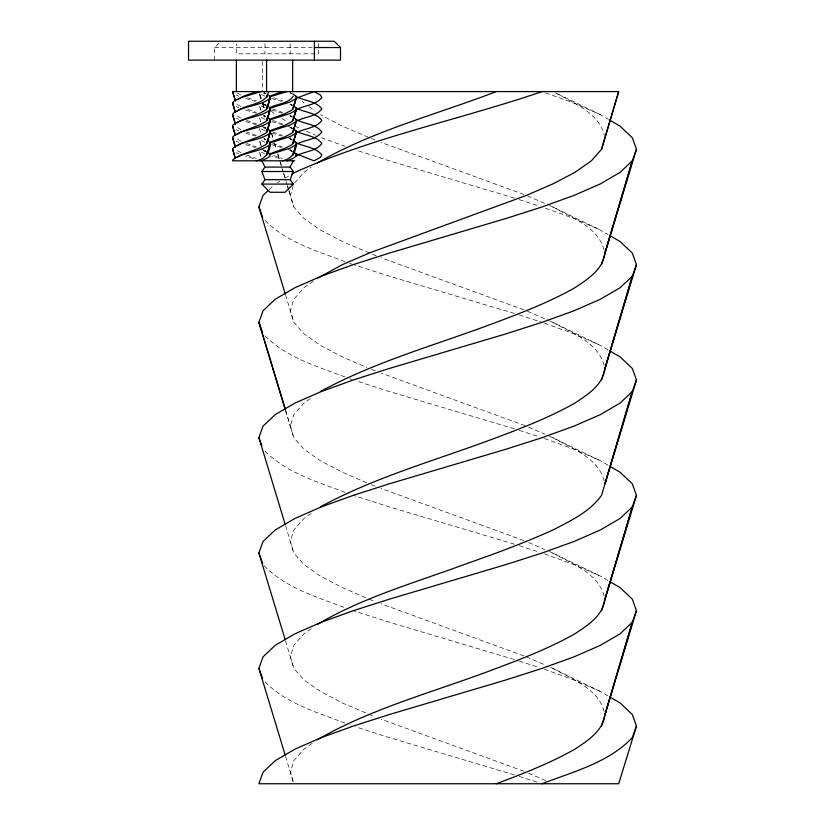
<?xml version="1.0" encoding="UTF-8"?>
<svg xmlns="http://www.w3.org/2000/svg" width="825" height="825" viewBox="0 0 825 825"><rect width="100%" height="100%" fill="white"/><g stroke="black" fill="none" stroke-linecap="round" stroke-linejoin="round"><path stroke-width="0.62" stroke-dasharray="4.12 3.09" d="M376.231 255.863L342.416 241.56L320.409 230.02L303.971 218.481L293.813 206.951L290.369 195.412L293.123 186.182M366.713 482.811L342.416 472.282L320.409 460.742L303.971 449.202L293.813 437.673L290.369 426.133L293.813 414.593L303.971 403.064L311.169 398.011M294.659 182.913L303.971 172.343L311.169 167.289M214.634 60.132L214.634 47.541L219.13 43.044M269.136 189.647L273.488 185.522M313.222 281.212L303.971 287.698L293.813 299.238L290.369 310.778L293.813 322.307L303.971 333.847L320.409 345.386L342.416 356.916L366.713 367.455M311.169 513.377L303.971 518.42L293.813 529.959L290.369 541.489L293.813 553.028L303.971 564.568L320.409 576.097L342.416 587.637L366.713 598.166M311.169 628.732L303.971 633.786L293.813 645.315L290.369 656.855L293.813 668.394L303.971 679.924L320.409 691.463L342.416 702.993L375.035 716.842M312.19 743.377L303.971 749.141L293.813 760.681L290.369 772.21L293.463 782.595M277.417 182.593L279.613 181.314M285.099 178.107L289.482 175.55M214.634 47.541L312.139 47.541M279.541 158.493L271.734 156.193M253.45 158.493L245.644 156.193M271.734 98.515L281.469 101.392M245.644 98.515L255.379 101.392M282.428 113.221L271.734 110.045M245.644 110.045L256.338 113.221M271.734 121.584L283.398 125.039M245.644 121.584L256.338 124.75M271.734 133.114L281.469 136.001M245.644 133.114L255.379 136.001M281.469 147.541L271.734 144.653M245.644 144.653L255.379 147.541M514.429 198.103L389.348 160.803L356.895 150.418M519.234 199.64L539.663 206.178M514.429 313.469L389.348 276.169L354.492 265.011M519.234 315.006L540.86 321.925M514.429 428.825L389.348 391.524L355.699 380.758M519.234 430.361L538.457 436.518M514.429 544.18L389.348 506.89L353.296 495.351M519.234 545.727L538.457 551.873M514.429 659.546L389.348 622.246L353.296 610.706M519.234 661.083L538.457 667.239M514.429 774.902L389.348 737.602L355.699 726.835M519.234 776.449L538.457 782.595M273.776 97.742L282.428 100.815M247.686 97.742L256.338 100.815M272.704 108.89L282.428 112.355M247.686 109.282L256.338 112.355M272.704 120.429L282.428 123.894M246.613 120.429L256.338 123.894M272.704 131.969L282.428 135.424M256.338 135.424L246.613 131.969M272.704 143.498L282.428 146.963M246.613 143.498L256.338 146.963M273.776 155.42L282.428 158.493M246.613 155.038L256.338 158.493M545.614 92.874L573.994 103.125L600.404 114.665L608.077 119.151M545.614 208.23L573.994 218.481L600.404 230.02L608.077 234.506M321.368 137.734L345.015 146.283M544.428 323.163L573.994 333.847L600.404 345.386L608.077 349.872M345.015 261.638C317.048 250.934 286.192 242.179 264.773 220.131M349.748 263.35L352.11 264.206M544.428 438.529L573.994 449.202L600.404 460.742L608.077 465.228M345.015 376.994C316.666 366.187 285.419 357.235 263.907 334.672M349.748 378.706L352.11 379.562M544.428 553.884L573.994 564.568L600.404 576.097L608.077 580.583M345.015 492.36C316.666 481.542 285.419 472.591 263.907 450.027M544.428 669.24L573.994 679.924L600.404 691.463L608.077 695.949M343.839 607.293C315.459 596.537 284.347 587.338 263.031 564.568M345.015 723.082C317.048 712.377 286.192 703.612 264.773 681.574M523.927 194.494L381.047 142.343M375.035 140.044L342.416 126.194L320.409 114.665M523.927 309.849L381.047 257.709M525.133 425.669L381.047 373.065M371.425 369.373L376.231 371.219M523.927 540.571L381.047 488.431M371.425 484.739L376.231 486.585M523.927 655.927L381.047 603.787M369.022 599.177L375.035 601.477M523.927 771.292L381.047 719.153M527.495 195.917L548.316 204.94M549.471 205.446L600.404 230.02M527.495 311.272L548.316 320.306M549.471 320.801L600.404 345.386M528.65 427.133L544.84 434.156M549.471 436.167L600.404 460.742M528.65 542.499L544.84 549.522M549.471 551.523L600.404 576.097M526.34 656.855L545.995 665.383M550.626 667.384L600.404 691.463M528.65 773.221L545.995 780.739M290.194 92.74L291.957 93.514M264.103 92.74L265.867 93.514M290.194 104.28L291.957 105.043M264.928 96.205L260.318 93.895M264.103 104.28L266.743 105.435M290.194 115.82L291.957 116.583M236.197 95.05L238.838 96.205M264.928 107.735L260.318 105.435M294.958 126.194L300.702 128.7M306.446 131.216L315.624 135.228M264.103 115.82L265.867 116.583L261.999 114.665M290.194 127.349L292.834 128.504M236.197 106.59L238.838 107.735M264.928 119.274L260.318 116.964M264.103 127.349L265.867 128.123M290.194 138.889L291.957 139.652M236.197 118.119L238.838 119.274M264.928 130.814L260.318 128.504M264.103 138.889L265.867 139.652L261.999 137.734M290.194 150.418L291.957 151.192M236.197 129.659L238.838 130.814M264.928 142.343L260.318 140.044M264.103 150.418L265.867 151.192M236.197 141.199L238.838 142.343M264.928 153.883L260.318 151.573M236.197 152.728L238.838 153.883M600.404 114.665L555.256 92.709C573.602 103.207 599.022 112.612 604.302 135.424M289.988 104.043L291.885 104.971M289.988 115.582L291.885 116.511M261.999 103.125L265.794 104.971M288.09 126.194L291.885 128.04M288.09 137.734L291.885 139.58M261.999 126.194L265.794 128.04M288.09 149.273L291.885 151.119M261.999 149.273L265.794 151.119M552.936 206.951C571.921 217.831 598.692 227.112 604.302 250.79M240.941 95.05L237.105 92.74M240.941 106.59L237.105 104.28L235.744 101.97M267.032 129.659L263.196 127.349M240.941 118.119L237.105 115.82L235.744 113.51M240.941 129.659L237.105 127.349L235.744 125.039M240.941 141.199L237.105 138.889L235.744 136.579M240.941 152.728L237.105 150.418L235.744 148.118M552.936 322.307C571.921 333.187 598.692 342.468 604.302 366.145M552.936 437.673C571.921 448.542 598.692 457.834 604.302 481.511M552.936 553.028C571.921 563.908 598.692 573.189 604.302 596.867M552.936 668.394C571.921 679.264 598.692 688.545 604.302 712.222M281.81 118.511L287.286 121.708M290.287 92.74L291.937 93.895M309.107 106.734L315.274 111.055M290.287 104.28L291.937 105.435M264.196 92.74L265.846 93.895M263.196 92.74L264.835 93.895M290.287 115.82L291.937 116.964M264.196 104.28L265.846 105.435M263.196 104.28L264.835 105.435M290.287 127.349L291.937 128.504M264.196 115.82L265.846 116.964M263.196 115.82L264.835 116.964M290.287 138.889L291.937 140.044M264.196 127.349L265.846 128.504M290.287 150.418L291.937 151.573M264.196 138.889L265.846 140.044M264.196 150.418L265.846 151.573M263.196 150.418L264.835 151.573M263.031 103.125L265.65 105.6M270.878 110.54L275.23 114.665M302.28 101.207L303.971 103.125M290.72 92.74L291.73 93.895M290.72 104.28L291.73 105.435M290.72 115.82L291.73 116.964M290.72 127.349L291.73 128.504M291.73 140.044L290.369 137.734M291.73 151.573L290.369 149.273M259.731 93.895L261.381 98.515M259.648 94.029L261.133 98.918M262.608 103.806L264.093 108.694M271.497 133.114L274.086 141.673M274.457 142.89L276.303 148.995M277.788 153.883L280.005 161.215M280.376 162.432L283.336 172.208M283.707 173.425L285.192 178.313M287.409 185.646L288.523 189.307M288.894 190.523L290.369 195.412M261.133 98.948L259.38 93.895L260.782 98.515M262.618 103.857L264.103 108.766M271.528 133.32L274.127 141.91M274.498 143.138L276.354 149.273M277.839 154.182L283.408 172.59M283.779 173.817L287.121 184.862M287.492 186.089L288.606 189.771M288.977 190.998L293.813 206.951M259.38 128.504L261.133 134.269M285.563 294.896L293.813 322.307M285.563 410.252L290.369 426.133M285.636 410.675L293.813 437.673M285.563 525.618L293.813 553.028M285.563 640.973L293.813 668.394M285.563 756.339L293.442 782.523M318.46 43.766L318.46 48.799M318.46 50.057L318.46 53.831L236.662 53.831L236.662 43.766M290.142 43.766L290.142 53.831M264.98 43.766L264.98 53.831M262.463 61.39L262.463 91.585M260.782 110.045L259.38 105.435L260.782 110.045M260.782 121.584L259.731 118.119L260.782 121.584M261.133 145.808L259.38 140.044L261.133 145.808M260.782 156.193L259.38 151.573L260.782 156.193"/><path stroke-width="1.24" d="M269.692 119.274L285.429 113.51L291.937 110.045L292.947 108.89L296.443 97.36L296.031 96.205L292.834 93.895M269.692 130.814L285.429 125.039L291.937 121.584L292.947 120.429L296.443 108.89L296.031 107.735L292.834 105.435M269.692 142.343L285.429 136.579L291.937 133.114L292.947 131.969L296.443 120.429L296.031 119.274L292.834 116.964M269.692 153.883L285.429 148.118L291.937 144.653L292.947 143.498L296.443 131.969L296.031 130.814L292.834 128.504M282.428 160.803C291.565 158.864 295.659 152.873 296.443 143.498L296.031 142.343L292.834 140.044M320.409 391.524C375.922 361.237 437.394 344.572 496.289 322.307C523.122 312.252 549.945 301.837 574.942 287.698C587.689 279.19 602.941 269.723 604.993 253.089L632.321 160.803L636.457 149.273L632.321 137.734L620.132 126.194L609.17 119.79M320.409 506.89C375.922 476.592 437.394 459.927 496.289 437.673C523.122 427.608 549.945 417.202 574.942 403.064C587.689 394.556 602.941 385.079 604.993 368.455L632.321 276.169L636.457 264.629L632.321 253.089L620.132 241.56L610.263 235.785M317.336 739.767C373.137 707.458 436.404 691.36 496.289 668.394C523.122 658.329 549.945 647.924 574.942 633.786C587.689 625.278 602.941 615.801 604.993 599.177L632.321 506.89L636.457 495.351L632.321 483.811L620.132 472.282L610.263 466.507M496.289 783.75C523.122 773.695 549.945 763.28 574.942 749.141C587.689 740.633 602.941 731.167 604.993 714.533L632.321 622.246L636.457 610.706L632.321 599.177L620.132 587.637L610.263 581.873M237.105 111.2C245.943 104.239 260.37 105.322 267.207 96.205L266.857 95.05M266.857 97.36L268.568 91.585M237.105 122.739L240.941 120.429L259.339 113.51L265.846 110.045L266.857 108.89L270.353 97.36L268.713 95.05M266.857 108.89L269.94 98.515C259.205 106.652 243.736 105.363 233.011 113.51L232.598 114.665L235.383 123.894L232.598 114.665L233.011 115.82M237.105 134.269L240.941 131.969L259.339 125.039L265.846 121.584L266.857 120.429L270.353 108.89L268.713 106.59M266.857 120.429L269.94 110.045C259.205 118.192 243.736 116.903 233.011 125.039L232.598 126.194L235.383 135.424L232.598 126.194L233.011 127.349M237.105 145.808L240.941 143.498L259.339 136.579L265.846 133.114L266.857 131.969L270.353 120.429L268.713 118.119M266.857 131.969L269.94 121.584C259.205 129.721 243.736 128.442 233.011 136.579L232.598 137.734L235.383 146.963L232.598 137.734L233.011 138.889M237.105 157.348L240.941 155.038L259.339 148.118L265.846 144.653L266.857 143.498L270.353 131.969L268.713 129.659M266.857 143.498L269.94 133.114C259.205 141.261 243.736 139.972 233.011 148.118L232.598 149.273L235.383 158.493L232.598 149.273L233.011 150.418M256.338 160.803C265.475 158.864 269.569 152.873 270.353 143.498L268.713 141.199M266.857 155.038L269.94 144.653C259.205 152.8 243.736 151.511 233.011 159.648L232.598 160.803L294.659 160.803M293.298 96.205C288.399 103.692 277.221 103.733 269.692 107.735M292.947 108.89L296.031 98.515L290.194 101.97L269.321 108.508M292.947 120.429L296.031 110.045L290.194 113.51L269.321 120.048M292.947 131.969L296.031 121.584L290.194 125.039L269.321 131.577M292.947 143.498L296.031 133.114L290.194 136.579L269.321 143.117M292.947 155.038L296.031 144.653L290.194 148.118L269.321 154.657M317.336 278.324L342.416 264.629L369.022 253.089L526.34 195.412L552.936 183.882L574.942 172.343L591.391 160.803L601.549 149.273L618.688 91.585L232.598 91.585L235.383 100.815L232.598 91.585L233.011 92.74M601.549 149.273L618.688 91.585M601.549 264.629L632.321 160.803L620.132 172.343L600.404 183.882L573.994 195.412L542.066 206.951L506.014 218.481L389.348 253.089L353.296 264.629L321.368 276.169L294.958 287.698L275.23 299.238L263.031 310.778L258.906 322.307L285.264 409.448M601.549 379.985L632.321 276.169L620.132 287.698L600.404 299.238L573.994 310.778L542.066 322.307L506.014 333.847L389.348 368.455L353.296 379.985L321.368 391.524L294.958 403.064L275.23 414.593L263.031 426.133L258.906 437.673L285.192 524.391M601.549 610.706L632.321 506.89L620.132 518.42L600.404 529.959L573.994 541.489L542.066 553.028L506.014 564.568L389.348 599.177L353.296 610.706L321.368 622.246L294.958 633.786L275.23 645.315L263.031 656.855L258.906 668.394L285.192 755.112M601.549 726.072L632.321 622.246L620.132 633.786L600.404 645.315L573.994 656.855L542.066 668.394L506.014 679.924L389.348 714.533L353.296 726.072L321.368 737.602L294.958 749.141L275.23 760.681L263.031 772.21L258.906 783.75L618.688 783.75L636.457 726.072L632.321 714.533L620.132 702.993L610.263 697.228M270.353 97.36L267.207 107.735L266.857 106.59M270.353 108.89L267.207 119.274L266.857 118.119M270.353 120.429L267.207 130.814L266.857 129.659M270.353 131.969L267.207 142.343L266.857 141.199M270.353 143.498L267.207 153.883L266.857 152.728M293.298 107.735L296.443 97.36M293.298 119.274L296.443 108.89M293.298 130.814L296.443 120.429M293.298 142.343L296.443 131.969M293.298 153.883L296.443 143.498M604.993 253.089L636.457 149.273M604.993 368.455L636.457 264.629M636.457 379.985L604.993 483.811L632.321 391.524L636.457 379.985L632.321 368.455L620.132 356.916L610.263 351.151M604.993 599.177L636.457 495.351M604.993 714.533L636.457 610.706M285.264 294.082L258.906 206.951L263.031 195.412L268.259 190.472M285.192 639.757L258.906 553.028L263.031 541.489L275.23 529.959L294.958 518.42L321.368 506.89L353.296 495.351L389.348 483.811L506.014 449.202L542.066 437.673L573.994 426.133L600.404 414.593L620.132 403.064L632.321 391.524L601.549 495.351C589.566 511.912 570.653 520.884 552.936 529.959C524.009 543.149 494.082 553.967 464.124 564.568C414.614 582.801 363 597.413 317.336 624.412M636.457 726.072L632.321 737.602C608.53 762.764 573.365 771.633 542.066 783.75M290.142 179.685L293.298 171.507L290.142 167.093L264.98 167.093L261.834 171.507L264.98 179.685L261.834 184.088L270.012 192.266L285.11 192.266L293.298 184.088L290.142 179.685L264.98 179.685M290.142 167.093L293.298 160.803M237.105 99.66L243.602 96.205L256.338 91.585M317.336 162.968C373.137 130.659 436.404 114.562 496.289 91.585M291.668 174.261L294.958 172.343C374.261 136.785 460.082 119.604 542.066 91.585M295.577 98.515L313.964 91.585L320.471 95.05L321.832 97.36C316.15 105.445 303.817 105.249 295.577 110.045M295.577 121.584C303.817 116.789 316.15 116.975 321.832 108.89C316.15 100.805 303.817 101.001 295.577 96.205M295.577 133.114C303.817 128.329 316.15 128.514 321.832 120.429C316.15 112.344 303.817 112.53 295.577 107.735M295.577 144.653C303.817 139.858 316.15 140.054 321.832 131.969C316.15 123.884 303.817 124.07 295.577 119.274M295.577 156.193C303.817 151.398 316.15 151.583 321.832 143.498C316.15 135.413 303.817 135.609 295.577 130.814M269.692 96.205L282.428 91.585M260.906 160.803L266.743 158.493L269.94 156.193L269.94 153.883L266.743 151.573M286.997 160.803L292.834 158.493L296.031 156.193L296.031 153.883L292.834 151.573M260.906 91.585L242.034 97.36L234.228 100.815L232.598 103.125L235.383 112.355L232.598 103.125L233.011 104.28M269.321 96.968L286.997 91.585M314.552 47.541L340.488 47.541L340.488 60.132L188.543 60.132L188.543 41.25L334.197 41.25L340.488 47.541M261.834 171.507L293.298 171.507M261.834 184.088L293.298 184.088M293.38 141.199C302.094 146.953 315.49 146.417 321.832 155.038L320.471 157.348L313.964 160.803L293.38 152.728M261.834 160.803L264.98 167.093M258.906 206.951L262.618 217.336M262.618 332.692L258.906 322.307L285.192 409.035M258.906 437.673L261.793 445.748M258.906 553.028L262.618 563.413M258.906 668.394L262.618 678.769M314.397 41.25L314.397 60.132M292.669 60.132L292.669 91.585M266.578 60.132L266.578 91.585M236.373 60.132L236.373 91.585"/></g></svg>
